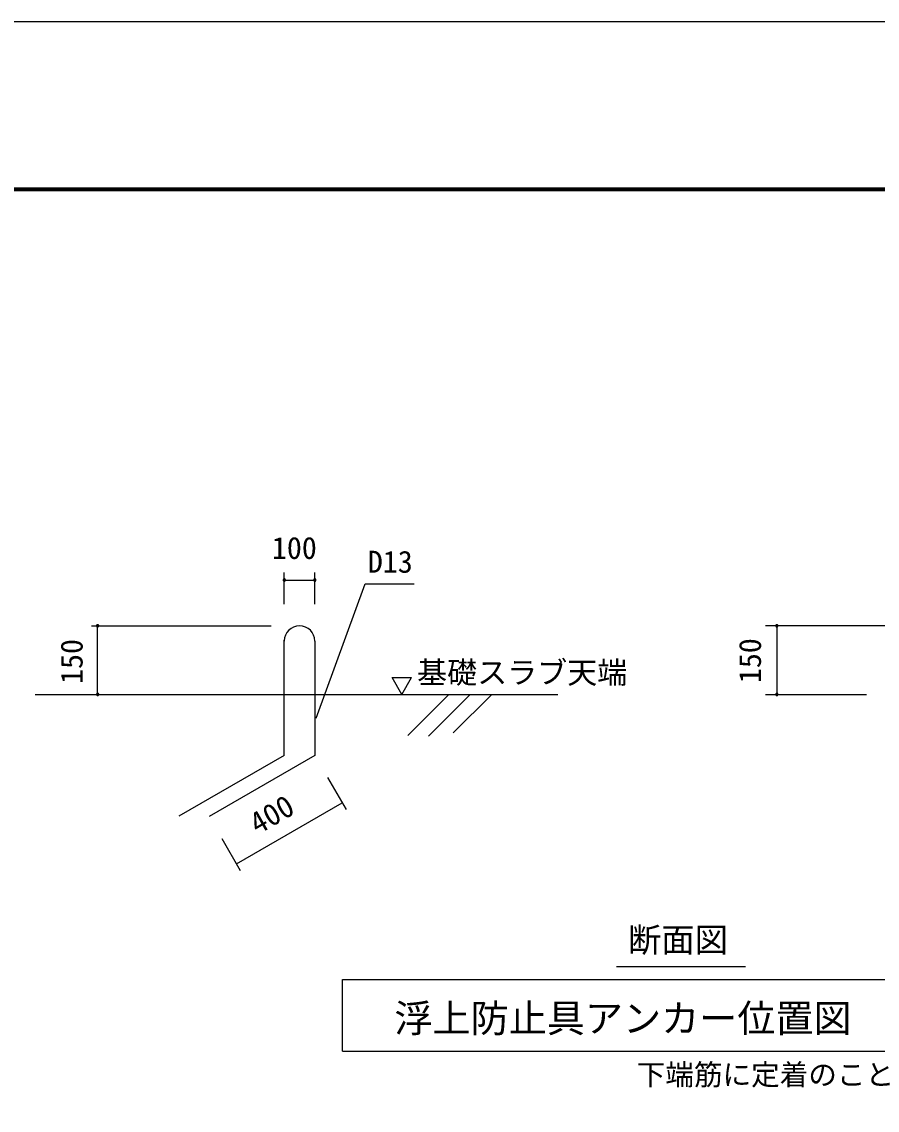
# Model space of a CAD drawing. Units: millimetres, scale not verified. Extents: x -14850 to 14850, y -10500 to 10500.
# Drawn here: x -229 to 4260, y 4786 to 10500 of the extents above; entities that cross this region are included whole.
import ezdxf
from ezdxf.enums import TextEntityAlignment as Align

# ---------------------------------------------------------------- set-up
doc = ezdxf.new("R2010")
doc.units = ezdxf.units.MM
doc.header["$LTSCALE"] = 50
for name, color, linetype, lineweight in [('0-4_文字', 5, 'Continuous', 25), ('0-6_図面枠', 7, 'Continuous', 25), ('0-7_Axis_waku', 7, 'Continuous', 25)]:
    doc.layers.add(name, color=color, linetype=linetype, lineweight=lineweight)
doc.styles.add('ＭＳ ゴシック', font='')
doc.styles.get('ＭＳ ゴシック').set_extended_font_data('MS Gothic')

msp = doc.modelspace()

# ---------------------------------------------------------------- linework, layer by layer
at = {"layer": '0-4_文字', "color": 2}
for p, q in [((1148.95, 7442.25), (1148.95, 7609.39)), ((1308.95, 7442.25), (1308.95, 7609.39)), ((1148.95, 7569.39), (1308.95, 7569.39)), ((137.58, 7329.1), (1079.91, 7329.1)), ((169.21, 6969.08), (169.21, 7329.1)), ((4757.89, 7329.1), (3673.46, 7329.1)), ((3733.46, 7329.1), (3733.46, 6969.08)), ((137.58, 6969.08), (413, 6969.08)), ((3673.46, 6969.08), (4203.76, 6969.08)), ((1376.12, 6532.74), (1472.66, 6365.53)), ((897.84, 6079.85), (1452.66, 6400.17)), ((821.3, 6212.41), (917.84, 6045.2))]:
    msp.add_line(p, q, dxfattribs=at)
at = {"layer": '0-4_文字'}
for p, q in [((1148.95, 7567.39), (1143.3, 7567.39)), ((1148.95, 7573.39), (1144.49, 7573.39)), ((1153.41, 7573.39), (1148.95, 7573.39)), ((1154.6, 7567.39), (1148.95, 7567.39)), ((1308.95, 7567.39), (1303.3, 7567.39)), ((1308.95, 7573.39), (1304.49, 7573.39)), ((1313.41, 7573.39), (1308.95, 7573.39)), ((1314.6, 7567.39), (1308.95, 7567.39)), ((169.21, 7327.1), (163.56, 7327.1)), ((169.21, 7333.1), (164.75, 7333.1)), ((173.67, 7333.1), (169.21, 7333.1)), ((174.85, 7327.1), (169.21, 7327.1)), ((3733.46, 7327.1), (3727.81, 7327.1)), ((3733.46, 7333.1), (3729, 7333.1)), ((3737.92, 7333.1), (3733.46, 7333.1)), ((3739.11, 7327.1), (3733.46, 7327.1)), ((169.21, 6973.08), (164.75, 6973.08)), ((173.67, 6973.08), (169.21, 6973.08)), ((3733.46, 6973.08), (3729, 6973.08)), ((3737.92, 6973.08), (3733.46, 6973.08)), ((169.21, 6967.08), (163.56, 6967.08)), ((174.85, 6967.08), (169.21, 6967.08)), ((3733.46, 6967.08), (3727.81, 6967.08)), ((3739.11, 6967.08), (3733.46, 6967.08))]:
    msp.add_line(p, q, dxfattribs=at)
at = {"layer": '0-4_文字', "color": 3}
for p, q in [((1316.5, 6843.99), (1573.65, 7549.14)), ((1573.65, 7549.14), (1830.8, 7549.14)), ((1148.95, 6649.08), (1148.95, 7256.38)), ((1308.95, 7249.1), (1308.95, 6649.08)), ((1765.34, 6969.08), (1816.72, 7058.06)), ((-158.52, 6969.08), (2584.64, 6969.08)), ((2011.64, 6969.08), (1796.19, 6753.62)), ((2124.78, 6969.08), (1904.82, 6749.12)), ((2237.92, 6969.08), (2035.77, 6766.93)), ((1148.95, 6649.08), (594.71, 6329.09)), ((1308.95, 6649.08), (754.13, 6328.75)), ((2892.37, 5541.47), (3568.38, 5541.47)), ((1454.83, 5471.69), (4654.83, 5471.69)), ((1454.83, 5096.69), (1454.83, 5471.69)), ((1454.83, 5096.69), (4654.83, 5096.69))]:
    msp.add_line(p, q, dxfattribs=at)
at = {"layer": '0-4_文字'}
for points in [[(1148.95, 7575.39), (1148.2, 7575.34), (1147.46, 7575.2), (1146.74, 7574.97), (1146.06, 7574.65), (1145.42, 7574.24), (1144.84, 7573.76), (1144.33, 7573.21), (1143.88, 7572.61), (1143.52, 7571.94), (1143.24, 7571.24), (1143.05, 7570.51), (1142.96, 7569.77), (1142.95, 7569.39), (1148.95, 7569.39)], [(1142.95, 7569.39), (1143, 7568.64), (1143.14, 7567.9), (1143.37, 7567.18), (1143.69, 7566.5), (1144.09, 7565.86), (1144.57, 7565.28), (1145.12, 7564.77), (1145.73, 7564.32), (1146.39, 7563.96), (1147.09, 7563.68), (1147.82, 7563.5), (1148.57, 7563.4), (1148.95, 7563.39), (1148.95, 7569.39)], [(1154.95, 7569.39), (1154.9, 7570.14), (1154.76, 7570.88), (1154.53, 7571.6), (1154.21, 7572.28), (1153.8, 7572.92), (1153.32, 7573.5), (1152.77, 7574.01), (1152.16, 7574.46), (1151.5, 7574.82), (1150.8, 7575.1), (1150.07, 7575.28), (1149.32, 7575.38), (1148.95, 7575.39), (1148.95, 7569.39)], [(1148.95, 7563.39), (1149.7, 7563.44), (1150.44, 7563.58), (1151.16, 7563.81), (1151.84, 7564.13), (1152.47, 7564.54), (1153.06, 7565.02), (1153.57, 7565.57), (1154.01, 7566.18), (1154.38, 7566.84), (1154.65, 7567.54), (1154.84, 7568.27), (1154.94, 7569.01), (1154.95, 7569.39), (1148.95, 7569.39)], [(1308.95, 7575.39), (1308.2, 7575.34), (1307.46, 7575.2), (1306.74, 7574.97), (1306.06, 7574.65), (1305.42, 7574.24), (1304.84, 7573.76), (1304.33, 7573.21), (1303.88, 7572.61), (1303.52, 7571.94), (1303.24, 7571.24), (1303.06, 7570.51), (1302.96, 7569.77), (1302.95, 7569.39), (1308.95, 7569.39)], [(1302.95, 7569.39), (1303, 7568.64), (1303.14, 7567.9), (1303.37, 7567.18), (1303.69, 7566.5), (1304.09, 7565.86), (1304.58, 7565.28), (1305.12, 7564.77), (1305.73, 7564.32), (1306.39, 7563.96), (1307.09, 7563.68), (1307.82, 7563.5), (1308.57, 7563.4), (1308.95, 7563.39), (1308.95, 7569.39)], [(1314.95, 7569.39), (1314.9, 7570.14), (1314.76, 7570.88), (1314.53, 7571.6), (1314.21, 7572.28), (1313.8, 7572.92), (1313.32, 7573.5), (1312.77, 7574.01), (1312.16, 7574.46), (1311.5, 7574.82), (1310.8, 7575.1), (1310.07, 7575.28), (1309.33, 7575.38), (1308.95, 7575.39), (1308.95, 7569.39)], [(1308.95, 7563.39), (1309.7, 7563.44), (1310.44, 7563.58), (1311.16, 7563.81), (1311.84, 7564.13), (1312.48, 7564.54), (1313.06, 7565.02), (1313.57, 7565.57), (1314.01, 7566.18), (1314.38, 7566.84), (1314.66, 7567.54), (1314.84, 7568.27), (1314.94, 7569.01), (1314.95, 7569.39), (1308.95, 7569.39)], [(169.21, 7335.1), (168.45, 7335.06), (167.71, 7334.92), (167, 7334.68), (166.32, 7334.36), (165.68, 7333.96), (165.1, 7333.48), (164.58, 7332.93), (164.14, 7332.32), (163.78, 7331.66), (163.5, 7330.96), (163.31, 7330.23), (163.22, 7329.48), (163.21, 7329.1), (169.21, 7329.1)], [(163.21, 7329.1), (163.25, 7328.35), (163.39, 7327.61), (163.63, 7326.89), (163.95, 7326.21), (164.35, 7325.58), (164.83, 7325), (165.38, 7324.48), (165.99, 7324.04), (166.65, 7323.67), (167.35, 7323.4), (168.08, 7323.21), (168.83, 7323.12), (169.21, 7323.1), (169.21, 7329.1)], [(175.21, 7329.1), (175.16, 7329.86), (175.02, 7330.6), (174.79, 7331.31), (174.46, 7331.99), (174.06, 7332.63), (173.58, 7333.21), (173.03, 7333.73), (172.42, 7334.17), (171.76, 7334.53), (171.06, 7334.81), (170.33, 7335), (169.58, 7335.09), (169.21, 7335.1), (169.21, 7329.1)], [(169.21, 7323.1), (169.96, 7323.15), (170.7, 7323.29), (171.42, 7323.53), (172.1, 7323.85), (172.73, 7324.25), (173.31, 7324.73), (173.83, 7325.28), (174.27, 7325.89), (174.64, 7326.55), (174.91, 7327.25), (175.1, 7327.98), (175.19, 7328.73), (175.21, 7329.1), (169.21, 7329.1)], [(3733.46, 7335.1), (3732.71, 7335.06), (3731.97, 7334.92), (3731.25, 7334.68), (3730.57, 7334.36), (3729.93, 7333.96), (3729.35, 7333.48), (3728.84, 7332.93), (3728.4, 7332.32), (3728.03, 7331.66), (3727.75, 7330.96), (3727.57, 7330.23), (3727.47, 7329.48), (3727.46, 7329.1), (3733.46, 7329.1)], [(3727.46, 7329.1), (3727.51, 7328.35), (3727.65, 7327.61), (3727.88, 7326.89), (3728.2, 7326.21), (3728.61, 7325.58), (3729.09, 7325), (3729.64, 7324.48), (3730.25, 7324.04), (3730.91, 7323.67), (3731.61, 7323.4), (3732.34, 7323.21), (3733.08, 7323.12), (3733.46, 7323.1), (3733.46, 7329.1)], [(3739.46, 7329.1), (3739.41, 7329.86), (3739.27, 7330.6), (3739.04, 7331.31), (3738.72, 7331.99), (3738.32, 7332.63), (3737.83, 7333.21), (3737.29, 7333.73), (3736.68, 7334.17), (3736.02, 7334.53), (3735.32, 7334.81), (3734.59, 7335), (3733.84, 7335.09), (3733.46, 7335.1), (3733.46, 7329.1)], [(3733.46, 7323.1), (3734.21, 7323.15), (3734.95, 7323.29), (3735.67, 7323.53), (3736.35, 7323.85), (3736.99, 7324.25), (3737.57, 7324.73), (3738.08, 7325.28), (3738.53, 7325.89), (3738.89, 7326.55), (3739.17, 7327.25), (3739.35, 7327.98), (3739.45, 7328.73), (3739.46, 7329.1), (3733.46, 7329.1)], [(169.21, 6975.08), (168.45, 6975.03), (167.71, 6974.89), (167, 6974.66), (166.32, 6974.34), (165.68, 6973.93), (165.1, 6973.45), (164.58, 6972.9), (164.14, 6972.29), (163.78, 6971.63), (163.5, 6970.93), (163.31, 6970.2), (163.22, 6969.45), (163.21, 6969.08), (169.21, 6969.08)], [(175.21, 6969.08), (175.16, 6969.83), (175.02, 6970.57), (174.79, 6971.29), (174.46, 6971.97), (174.06, 6972.6), (173.58, 6973.19), (173.03, 6973.7), (172.42, 6974.14), (171.76, 6974.51), (171.06, 6974.78), (170.33, 6974.97), (169.58, 6975.07), (169.21, 6975.08), (169.21, 6969.08)], [(3733.46, 6975.08), (3732.71, 6975.03), (3731.97, 6974.89), (3731.25, 6974.66), (3730.57, 6974.34), (3729.93, 6973.93), (3729.35, 6973.45), (3728.84, 6972.9), (3728.4, 6972.29), (3728.03, 6971.63), (3727.75, 6970.93), (3727.57, 6970.2), (3727.47, 6969.45), (3727.46, 6969.08), (3733.46, 6969.08)], [(3739.46, 6969.08), (3739.41, 6969.83), (3739.27, 6970.57), (3739.04, 6971.29), (3738.72, 6971.97), (3738.32, 6972.6), (3737.83, 6973.19), (3737.29, 6973.7), (3736.68, 6974.14), (3736.02, 6974.51), (3735.32, 6974.78), (3734.59, 6974.97), (3733.84, 6975.07), (3733.46, 6975.08), (3733.46, 6969.08)], [(163.21, 6969.08), (163.25, 6968.33), (163.39, 6967.59), (163.63, 6966.87), (163.95, 6966.19), (164.35, 6965.55), (164.83, 6964.97), (165.38, 6964.45), (165.99, 6964.01), (166.65, 6963.65), (167.35, 6963.37), (168.08, 6963.18), (168.83, 6963.09), (169.21, 6963.08), (169.21, 6969.08)], [(169.21, 6963.08), (169.96, 6963.13), (170.7, 6963.27), (171.42, 6963.5), (172.1, 6963.82), (172.73, 6964.22), (173.31, 6964.7), (173.83, 6965.25), (174.27, 6965.86), (174.64, 6966.52), (174.91, 6967.22), (175.1, 6967.95), (175.19, 6968.7), (175.21, 6969.08), (169.21, 6969.08)], [(3727.46, 6969.08), (3727.51, 6968.33), (3727.65, 6967.59), (3727.88, 6966.87), (3728.2, 6966.19), (3728.61, 6965.55), (3729.09, 6964.97), (3729.64, 6964.45), (3730.25, 6964.01), (3730.91, 6963.65), (3731.61, 6963.37), (3732.34, 6963.18), (3733.08, 6963.09), (3733.46, 6963.08), (3733.46, 6969.08)], [(3733.46, 6963.08), (3734.21, 6963.13), (3734.95, 6963.27), (3735.67, 6963.5), (3736.35, 6963.82), (3736.99, 6964.22), (3737.57, 6964.7), (3738.08, 6965.25), (3738.53, 6965.86), (3738.89, 6966.52), (3739.17, 6967.22), (3739.35, 6967.95), (3739.45, 6968.7), (3739.46, 6969.08), (3733.46, 6969.08)]]:
    msp.add_lwpolyline(points, close=True, dxfattribs=at)
at = {"layer": '0-4_文字', "color": 3}
msp.add_lwpolyline([(1765.34, 6969.08), (1713.97, 7058.06), (1816.72, 7058.06)], dxfattribs=at)
msp.add_arc((1228.95, 7249.1), 80, 0, 180, dxfattribs=at)
at = {"layer": '0-6_図面枠'}
msp.add_lwpolyline([(-14850, -10500), (14850, -10500), (14850, 10500), (-14850, 10500)], close=True, dxfattribs=at)
at = {"layer": '0-7_Axis_waku'}
for p, q in [((-12964, 9629), (14014, 9629)), ((-12963, 9628), (14013, 9628)), ((-12962, 9627), (14012, 9627)), ((-12961, 9626), (14011, 9626)), ((-12960, 9625), (14010, 9625)), ((-12959, 9624), (14009, 9624)), ((-12958, 9623), (14008, 9623)), ((-12957, 9622), (14007, 9622)), ((-12956, 9621), (14006, 9621)), ((-12955, 9620), (14005, 9620)), ((-12954, 9619), (14004, 9619)), ((-12953, 9618), (14003, 9618)), ((-12952, 9617), (14002, 9617)), ((-12951, 9616), (14001, 9616)), ((-12950, 9615), (14000, 9615))]:
    msp.add_line(p, q, dxfattribs=at)

# ---------------------------------------------------------------- texts
at = {"layer": '0-4_文字', "color": 4, "style": 'ＭＳ ゴシック'}
for s, height, p in [('100', 115.5, (1083.7, 7645.58)), ('D13', 115.5, (1587.13, 7573.01)), ('基礎スラブ天端', 115.5, (1845.65, 6992.01)), ('断面図', 128.4, (2951.81, 5577.96)), ('浮上防止具アンカー位置図', 146.6, (1726.48, 5151.77)), ('下端筋に定着のこと', 110, (2998.23, 4885.2))]:
    msp.add_text(s, height=height, dxfattribs=at).set_placement(p, align=Align.BOTTOM_LEFT)
for s, rotation, p in [('150', 90, (125.17, 7024)), ('150', 90, (3684.89, 7028.37)), ('400', 30, (1026.5, 6200.11))]:
    msp.add_text(s, height=115.5, rotation=rotation, dxfattribs=at).set_placement(p, align=Align.BOTTOM_LEFT)

doc.saveas('drawing.dxf')
